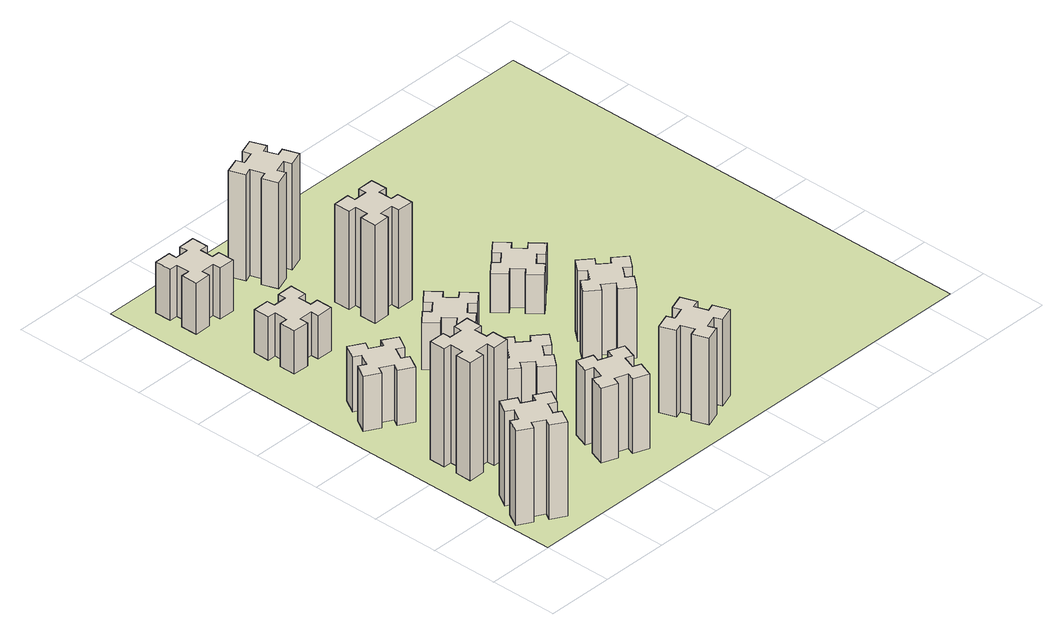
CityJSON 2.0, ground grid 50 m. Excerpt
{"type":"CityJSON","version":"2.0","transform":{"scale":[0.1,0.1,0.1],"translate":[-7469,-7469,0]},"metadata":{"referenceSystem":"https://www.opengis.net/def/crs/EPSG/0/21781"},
"CityObjects":{
"building1":{"type":"Building","attributes":{"class":"1000","function":"1000","usage":"1000","yearOfConstruction":2016,"roofType":"1000","measuredHeight":72,"storeysAboveGround":30,"storeysBelowGround":0},"geometry":[{"type":"Solid","lod":"1","boundaries":[[[[0,1,2,3,4,5,6,7,8,9,10,11,12,13,14,15,16,17,18,19]],[[17,16,20,21]],[[16,15,22,20]],[[15,14,23,22]],[[14,13,24,23]],[[13,12,25,24]],[[12,11,26,25]],[[11,10,27,26]],[[10,9,28,27]],[[9,8,29,28]],[[8,7,30,29]],[[7,6,31,30]],[[6,5,32,31]],[[5,4,33,32]],[[4,3,34,33]],[[3,2,35,34]],[[2,1,36,35]],[[1,0,37,36]],[[0,19,38,37]],[[19,18,39,38]],[[18,17,21,39]],[[24,25,26,27,28,29,30,31,32,33,34,35,36,37,38,39,21,20,22,23]]]]}]},
"building2":{"type":"Building","attributes":{"class":"1000","function":"1000","usage":"1000","yearOfConstruction":2016,"roofType":"1000","measuredHeight":90,"storeysAboveGround":30,"storeysBelowGround":0},"geometry":[{"type":"Solid","lod":"1","boundaries":[[[[40,41,42,43,44,45,46,47,48,49,50,51,52,53,54,55,56,57,58,59]],[[57,56,60,61]],[[56,55,62,60]],[[55,54,63,62]],[[54,53,64,63]],[[53,52,65,64]],[[52,51,66,65]],[[51,50,67,66]],[[50,49,68,67]],[[49,48,69,68]],[[48,47,70,69]],[[47,46,71,70]],[[46,45,72,71]],[[45,44,73,72]],[[44,43,74,73]],[[43,42,75,74]],[[42,41,76,75]],[[41,40,77,76]],[[40,59,78,77]],[[59,58,79,78]],[[58,57,61,79]],[[64,65,66,67,68,69,70,71,72,73,74,75,76,77,78,79,61,60,62,63]]]]}]},
"building3":{"type":"Building","attributes":{"class":"1000","function":"1000","usage":"1000","yearOfConstruction":2016,"roofType":"1000","measuredHeight":42,"storeysAboveGround":30,"storeysBelowGround":0},"geometry":[{"type":"Solid","lod":"1","boundaries":[[[[80,81,82,83,84,85,86,87,88,89,90,91,92,93,94,95,96,97,98,99]],[[97,96,100,101]],[[96,95,102,100]],[[95,94,103,102]],[[94,93,104,103]],[[93,92,105,104]],[[92,91,106,105]],[[91,90,107,106]],[[90,89,108,107]],[[89,88,109,108]],[[88,87,110,109]],[[87,86,111,110]],[[86,85,112,111]],[[85,84,113,112]],[[84,83,114,113]],[[83,82,115,114]],[[82,81,116,115]],[[81,80,117,116]],[[80,99,118,117]],[[99,98,119,118]],[[98,97,101,119]],[[104,105,106,107,108,109,110,111,112,113,114,115,116,117,118,119,101,100,102,103]]]]}]},
"building4":{"type":"Building","attributes":{"class":"1000","function":"1000","usage":"1000","yearOfConstruction":2016,"roofType":"1000","measuredHeight":33,"storeysAboveGround":30,"storeysBelowGround":0},"geometry":[{"type":"Solid","lod":"1","boundaries":[[[[120,121,122,123,124,125,126,127,128,129,130,131,132,133,134,135,136,137,138,139]],[[137,136,140,141]],[[136,135,142,140]],[[135,134,143,142]],[[134,133,144,143]],[[133,132,145,144]],[[132,131,146,145]],[[131,130,147,146]],[[130,129,148,147]],[[129,128,149,148]],[[128,127,150,149]],[[127,126,151,150]],[[126,125,152,151]],[[125,124,153,152]],[[124,123,154,153]],[[123,122,155,154]],[[122,121,156,155]],[[121,120,157,156]],[[120,139,158,157]],[[139,138,159,158]],[[138,137,141,159]],[[144,145,146,147,148,149,150,151,152,153,154,155,156,157,158,159,141,140,142,143]]]]}]},
"building5":{"type":"Building","attributes":{"class":"1000","function":"1000","usage":"1000","yearOfConstruction":2016,"roofType":"1000","measuredHeight":57,"storeysAboveGround":30,"storeysBelowGround":0},"geometry":[{"type":"Solid","lod":"1","boundaries":[[[[160,161,162,163,164,165,166,167,168,169,170,171,172,173,174,175,176,177,178,179]],[[177,176,180,181]],[[176,175,182,180]],[[175,174,183,182]],[[174,173,184,183]],[[173,172,185,184]],[[172,171,186,185]],[[171,170,187,186]],[[170,169,188,187]],[[169,168,189,188]],[[168,167,190,189]],[[167,166,191,190]],[[166,165,192,191]],[[165,164,193,192]],[[164,163,194,193]],[[163,162,195,194]],[[162,161,196,195]],[[161,160,197,196]],[[160,179,198,197]],[[179,178,199,198]],[[178,177,181,199]],[[184,185,186,187,188,189,190,191,192,193,194,195,196,197,198,199,181,180,182,183]]]]}]},
"building6":{"type":"Building","attributes":{"class":"1000","function":"1000","usage":"1000","yearOfConstruction":2016,"roofType":"1000","measuredHeight":39,"storeysAboveGround":30,"storeysBelowGround":0},"geometry":[{"type":"Solid","lod":"1","boundaries":[[[[200,201,202,203,204,205,206,207,208,209,210,211,212,213,214,215,216,217,218,219]],[[217,216,220,221]],[[216,215,222,220]],[[215,214,223,222]],[[214,213,224,223]],[[213,212,225,224]],[[212,211,226,225]],[[211,210,227,226]],[[210,209,228,227]],[[209,208,229,228]],[[208,207,230,229]],[[207,206,231,230]],[[206,205,232,231]],[[205,204,233,232]],[[204,203,234,233]],[[203,202,235,234]],[[202,201,236,235]],[[201,200,237,236]],[[200,219,238,237]],[[219,218,239,238]],[[218,217,221,239]],[[224,225,226,227,228,229,230,231,232,233,234,235,236,237,238,239,221,220,222,223]]]]}]},
"building7":{"type":"Building","attributes":{"class":"1000","function":"1000","usage":"1000","yearOfConstruction":2016,"roofType":"1000","measuredHeight":33,"storeysAboveGround":30,"storeysBelowGround":0},"geometry":[{"type":"Solid","lod":"1","boundaries":[[[[240,241,242,243,244,245,246,247,248,249,250,251,252,253,254,255,256,257,258,259]],[[257,256,260,261]],[[256,255,262,260]],[[255,254,263,262]],[[254,253,264,263]],[[253,252,265,264]],[[252,251,266,265]],[[251,250,267,266]],[[250,249,268,267]],[[249,248,269,268]],[[248,247,270,269]],[[247,246,271,270]],[[246,245,272,271]],[[245,244,273,272]],[[244,243,274,273]],[[243,242,275,274]],[[242,241,276,275]],[[241,240,277,276]],[[240,259,278,277]],[[259,258,279,278]],[[258,257,261,279]],[[264,265,266,267,268,269,270,271,272,273,274,275,276,277,278,279,261,260,262,263]]]]}]},
"building8":{"type":"Building","attributes":{"class":"1000","function":"1000","usage":"1000","yearOfConstruction":2016,"roofType":"1000","measuredHeight":36,"storeysAboveGround":30,"storeysBelowGround":0},"geometry":[{"type":"Solid","lod":"1","boundaries":[[[[280,281,282,283,284,285,286,287,288,289,290,291,292,293,294,295,296,297,298,299]],[[297,296,300,301]],[[296,295,302,300]],[[295,294,303,302]],[[294,293,304,303]],[[293,292,305,304]],[[292,291,306,305]],[[291,290,307,306]],[[290,289,308,307]],[[289,288,309,308]],[[288,287,310,309]],[[287,286,311,310]],[[286,285,312,311]],[[285,284,313,312]],[[284,283,314,313]],[[283,282,315,314]],[[282,281,316,315]],[[281,280,317,316]],[[280,299,318,317]],[[299,298,319,318]],[[298,297,301,319]],[[304,305,306,307,308,309,310,311,312,313,314,315,316,317,318,319,301,300,302,303]]]]}]},
"building9":{"type":"Building","attributes":{"class":"1000","function":"1000","usage":"1000","yearOfConstruction":2016,"roofType":"1000","measuredHeight":66,"storeysAboveGround":30,"storeysBelowGround":0},"geometry":[{"type":"Solid","lod":"1","boundaries":[[[[320,321,322,323,324,325,326,327,328,329,330,331,332,333,334,335,336,337,338,339]],[[337,336,340,341]],[[336,335,342,340]],[[335,334,343,342]],[[334,333,344,343]],[[333,332,345,344]],[[332,331,346,345]],[[331,330,347,346]],[[330,329,348,347]],[[329,328,349,348]],[[328,327,350,349]],[[327,326,351,350]],[[326,325,352,351]],[[325,324,353,352]],[[324,323,354,353]],[[323,322,355,354]],[[322,321,356,355]],[[321,320,357,356]],[[320,339,358,357]],[[339,338,359,358]],[[338,337,341,359]],[[344,345,346,347,348,349,350,351,352,353,354,355,356,357,358,359,341,340,342,343]]]]}]},
"building10":{"type":"Building","attributes":{"class":"1000","function":"1000","usage":"1000","yearOfConstruction":2016,"roofType":"1000","measuredHeight":75,"storeysAboveGround":30,"storeysBelowGround":0},"geometry":[{"type":"Solid","lod":"1","boundaries":[[[[360,361,362,363,364,365,366,367,368,369,370,371,372,373,374,375,376,377,378,379]],[[377,376,380,381]],[[376,375,382,380]],[[375,374,383,382]],[[374,373,384,383]],[[373,372,385,384]],[[372,371,386,385]],[[371,370,387,386]],[[370,369,388,387]],[[369,368,389,388]],[[368,367,390,389]],[[367,366,391,390]],[[366,365,392,391]],[[365,364,393,392]],[[364,363,394,393]],[[363,362,395,394]],[[362,361,396,395]],[[361,360,397,396]],[[360,379,398,397]],[[379,378,399,398]],[[378,377,381,399]],[[384,385,386,387,388,389,390,391,392,393,394,395,396,397,398,399,381,380,382,383]]]]}]},
"building11":{"type":"Building","attributes":{"class":"1000","function":"1000","usage":"1000","yearOfConstruction":2016,"roofType":"1000","measuredHeight":81,"storeysAboveGround":30,"storeysBelowGround":0},"geometry":[{"type":"Solid","lod":"1","boundaries":[[[[400,401,402,403,404,405,406,407,408,409,410,411,412,413,414,415,416,417,418,419]],[[417,416,420,421]],[[416,415,422,420]],[[415,414,423,422]],[[414,413,424,423]],[[413,412,425,424]],[[412,411,426,425]],[[411,410,427,426]],[[410,409,428,427]],[[409,408,429,428]],[[408,407,430,429]],[[407,406,431,430]],[[406,405,432,431]],[[405,404,433,432]],[[404,403,434,433]],[[403,402,435,434]],[[402,401,436,435]],[[401,400,437,436]],[[400,419,438,437]],[[419,418,439,438]],[[418,417,421,439]],[[424,425,426,427,428,429,430,431,432,433,434,435,436,437,438,439,421,420,422,423]]]]}]},
"building12":{"type":"Building","attributes":{"class":"1000","function":"1000","usage":"1000","yearOfConstruction":2016,"roofType":"1000","measuredHeight":54,"storeysAboveGround":30,"storeysBelowGround":0},"geometry":[{"type":"Solid","lod":"1","boundaries":[[[[440,441,442,443,444,445,446,447,448,449,450,451,452,453,454,455,456,457,458,459]],[[457,456,460,461]],[[456,455,462,460]],[[455,454,463,462]],[[454,453,464,463]],[[453,452,465,464]],[[452,451,466,465]],[[451,450,467,466]],[[450,449,468,467]],[[449,448,469,468]],[[448,447,470,469]],[[447,446,471,470]],[[446,445,472,471]],[[445,444,473,472]],[[444,443,474,473]],[[443,442,475,474]],[[442,441,476,475]],[[441,440,477,476]],[[440,459,478,477]],[[459,458,479,478]],[[458,457,461,479]],[[464,465,466,467,468,469,470,471,472,473,474,475,476,477,478,479,461,460,462,463]]]]}]},
"building13":{"type":"Building","attributes":{"class":"1000","function":"1000","usage":"1000","yearOfConstruction":2016,"roofType":"1000","measuredHeight":30,"storeysAboveGround":30,"storeysBelowGround":0},"geometry":[{"type":"Solid","lod":"1","boundaries":[[[[480,481,482,483,484,485,486,487,488,489,490,491,492,493,494,495,496,497,498,499]],[[497,496,500,501]],[[496,495,502,500]],[[495,494,503,502]],[[494,493,504,503]],[[493,492,505,504]],[[492,491,506,505]],[[491,490,507,506]],[[490,489,508,507]],[[489,488,509,508]],[[488,487,510,509]],[[487,486,511,510]],[[486,485,512,511]],[[485,484,513,512]],[[484,483,514,513]],[[483,482,515,514]],[[482,481,516,515]],[[481,480,517,516]],[[480,499,518,517]],[[499,498,519,518]],[[498,497,501,519]],[[504,505,506,507,508,509,510,511,512,513,514,515,516,517,518,519,501,500,502,503]]]]}]},
"landuse1":{"type":"LandUse","attributes":{"name":"plot1","function":"1010"},"geometry":[{"type":"MultiSurface","lod":"1","boundaries":[[[520,521,522,523]]]}]}
},
"vertices":[
[177,305,0],[264,255,0],[234,203,0],[338,143,0],[398,247,0],[346,277,0],[396,364,0],[448,334,0],[508,438,0],[404,498,0],[374,446,0],[287,496,0],[317,548,0],[213,608,0],[153,504,0],[205,474,0],[155,387,0],[103,417,0],[43,313,0],[147,253,0],[155,387,720],[103,417,720],[205,474,720],[153,504,720],[213,608,720],[317,548,720],[287,496,720],[374,446,720],[404,498,720],[508,438,720],[448,334,720],[396,364,720],[346,277,720],[398,247,720],[338,143,720],[234,203,720],[264,255,720],[177,305,720],[147,253,720],[43,313,720],
[265,1065,0],[265,965,0],[205,965,0],[205,845,0],[325,845,0],[325,905,0],[425,905,0],[425,845,0],[545,845,0],[545,965,0],[485,965,0],[485,1065,0],[545,1065,0],[545,1185,0],[425,1185,0],[425,1125,0],[325,1125,0],[325,1185,0],[205,1185,0],[205,1065,0],[325,1125,900],[325,1185,900],[425,1125,900],[425,1185,900],[545,1185,900],[545,1065,900],[485,1065,900],[485,965,900],[545,965,900],[545,845,900],[425,845,900],[425,905,900],[325,905,900],[325,845,900],[205,845,900],[205,965,900],[265,965,900],[265,1065,900],[205,1065,900],[205,1185,900],
[474,1826,0],[387,1876,0],[417,1928,0],[313,1988,0],[253,1884,0],[305,1854,0],[255,1767,0],[203,1797,0],[143,1693,0],[247,1633,0],[277,1685,0],[364,1635,0],[334,1583,0],[438,1523,0],[498,1627,0],[446,1657,0],[496,1744,0],[548,1714,0],[608,1818,0],[504,1878,0],[496,1744,420],[548,1714,420],[446,1657,420],[498,1627,420],[438,1523,420],[334,1583,420],[364,1635,420],[277,1685,420],[247,1633,420],[143,1693,420],[203,1797,420],[255,1767,420],[305,1854,420],[253,1884,420],[313,1988,420],[417,1928,420],[387,1876,420],[474,1826,420],[504,1878,420],[608,1818,420],
[425,2485,0],[525,2485,0],[525,2425,0],[645,2425,0],[645,2545,0],[585,2545,0],[585,2645,0],[645,2645,0],[645,2765,0],[525,2765,0],[525,2705,0],[425,2705,0],[425,2765,0],[305,2765,0],[305,2645,0],[365,2645,0],[365,2545,0],[305,2545,0],[305,2425,0],[425,2425,0],[365,2545,330],[305,2545,330],[365,2645,330],[305,2645,330],[305,2765,330],[425,2765,330],[425,2705,330],[525,2705,330],[525,2765,330],[645,2765,330],[645,2645,330],[585,2645,330],[585,2545,330],[645,2545,330],[645,2425,330],[525,2425,330],[525,2485,330],[425,2485,330],[425,2425,330],[305,2425,330],
[1202,391,0],[1236,485,0],[1292,464,0],[1333,577,0],[1220,618,0],[1200,562,0],[1106,596,0],[1127,652,0],[1014,693,0],[973,580,0],[1029,560,0],[995,466,0],[939,487,0],[897,374,0],[1010,333,0],[1031,389,0],[1125,355,0],[1104,299,0],[1217,257,0],[1258,370,0],[1125,355,570],[1104,299,570],[1031,389,570],[1010,333,570],[897,374,570],[939,487,570],[995,466,570],[1029,560,570],[973,580,570],[1014,693,570],[1127,652,570],[1106,596,570],[1200,562,570],[1220,618,570],[1333,577,570],[1292,464,570],[1236,485,570],[1202,391,570],[1258,370,570],[1217,257,570],
[265,3385,0],[265,3285,0],[205,3285,0],[205,3165,0],[325,3165,0],[325,3225,0],[425,3225,0],[425,3165,0],[545,3165,0],[545,3285,0],[485,3285,0],[485,3385,0],[545,3385,0],[545,3505,0],[425,3505,0],[425,3445,0],[325,3445,0],[325,3505,0],[205,3505,0],[205,3385,0],[325,3445,390],[325,3505,390],[425,3445,390],[425,3505,390],[545,3505,390],[545,3385,390],[485,3385,390],[485,3285,390],[545,3285,390],[545,3165,390],[425,3165,390],[425,3225,390],[325,3225,390],[325,3165,390],[205,3165,390],[205,3285,390],[265,3285,390],[265,3385,390],[205,3385,390],[205,3505,390],
[1224,1267,0],[1148,1332,0],[1186,1378,0],[1094,1455,0],[1017,1363,0],[1063,1324,0],[999,1248,0],[953,1286,0],[876,1194,0],[968,1117,0],[1006,1163,0],[1083,1099,0],[1044,1053,0],[1136,976,0],[1213,1068,0],[1167,1106,0],[1232,1183,0],[1278,1144,0],[1355,1236,0],[1263,1313,0],[1232,1183,330],[1278,1144,330],[1167,1106,330],[1213,1068,330],[1136,976,330],[1044,1053,330],[1083,1099,330],[1006,1163,330],[968,1117,330],[876,1194,330],[953,1286,330],[999,1248,330],[1063,1324,330],[1017,1363,330],[1094,1455,330],[1186,1378,330],[1148,1332,330],[1224,1267,330],[1263,1313,330],[1355,1236,330],
[1083,1972,0],[1006,1907,0],[968,1953,0],[876,1876,0],[953,1784,0],[999,1823,0],[1063,1746,0],[1017,1708,0],[1094,1616,0],[1186,1693,0],[1148,1739,0],[1224,1803,0],[1263,1757,0],[1355,1834,0],[1278,1926,0],[1232,1888,0],[1167,1964,0],[1213,2003,0],[1136,2095,0],[1044,2018,0],[1167,1964,360],[1213,2003,360],[1232,1888,360],[1278,1926,360],[1355,1834,360],[1263,1757,360],[1224,1803,360],[1148,1739,360],[1186,1693,360],[1094,1616,360],[1017,1708,360],[1063,1746,360],[999,1823,360],[953,1784,360],[876,1876,360],[968,1953,360],[1006,1907,360],[1083,1972,360],[1044,2018,360],[1136,2095,360],
[1765,496,0],[1671,462,0],[1650,518,0],[1537,477,0],[1579,364,0],[1635,385,0],[1669,291,0],[1613,270,0],[1654,157,0],[1767,199,0],[1746,255,0],[1840,289,0],[1860,233,0],[1973,274,0],[1932,387,0],[1876,366,0],[1842,460,0],[1898,480,0],[1857,593,0],[1744,552,0],[1842,460,660],[1898,480,660],[1876,366,660],[1932,387,660],[1973,274,660],[1860,233,660],[1840,289,660],[1746,255,660],[1767,199,660],[1654,157,660],[1613,270,660],[1669,291,660],[1635,385,660],[1579,364,660],[1537,477,660],[1650,518,660],[1671,462,660],[1765,496,660],[1744,552,660],[1857,593,660],
[1325,2545,0],[1325,2645,0],[1385,2645,0],[1385,2765,0],[1265,2765,0],[1265,2705,0],[1165,2705,0],[1165,2765,0],[1045,2765,0],[1045,2645,0],[1105,2645,0],[1105,2545,0],[1045,2545,0],[1045,2425,0],[1165,2425,0],[1165,2485,0],[1265,2485,0],[1265,2425,0],[1385,2425,0],[1385,2545,0],[1265,2485,750],[1265,2425,750],[1165,2485,750],[1165,2425,750],[1045,2425,750],[1045,2545,750],[1105,2545,750],[1105,2645,750],[1045,2645,750],[1045,2765,750],[1165,2765,750],[1165,2705,750],[1265,2705,750],[1265,2765,750],[1385,2765,750],[1385,2645,750],[1325,2645,750],[1325,2545,750],[1385,2545,750],[1385,2425,750],
[1006,3215,0],[1100,3249,0],[1120,3193,0],[1233,3234,0],[1192,3347,0],[1136,3326,0],[1102,3420,0],[1158,3440,0],[1117,3553,0],[1004,3512,0],[1025,3456,0],[931,3422,0],[910,3478,0],[797,3437,0],[839,3324,0],[895,3345,0],[929,3251,0],[873,3230,0],[914,3117,0],[1027,3159,0],[929,3251,810],[873,3230,810],[895,3345,810],[839,3324,810],[797,3437,810],[910,3478,810],[931,3422,810],[1025,3456,810],[1004,3512,810],[1117,3553,810],[1158,3440,810],[1102,3420,810],[1136,3326,810],[1192,3347,810],[1233,3234,810],[1120,3193,810],[1100,3249,810],[1006,3215,810],[1027,3159,810],[914,3117,810],
[1746,1163,0],[1823,1099,0],[1784,1053,0],[1876,976,0],[1953,1068,0],[1907,1106,0],[1972,1183,0],[2018,1144,0],[2095,1236,0],[2003,1313,0],[1964,1267,0],[1888,1332,0],[1926,1378,0],[1834,1455,0],[1757,1363,0],[1803,1324,0],[1739,1248,0],[1693,1286,0],[1616,1194,0],[1708,1117,0],[1739,1248,540],[1693,1286,540],[1803,1324,540],[1757,1363,540],[1834,1455,540],[1926,1378,540],[1888,1332,540],[1964,1267,540],[2003,1313,540],[2095,1236,540],[2018,1144,540],[1972,1183,540],[1907,1106,540],[1953,1068,540],[1876,976,540],[1784,1053,540],[1823,1099,540],[1746,1163,540],[1708,1117,540],[1616,1194,540],
[1972,1988,0],[1907,2064,0],[1953,2103,0],[1876,2195,0],[1784,2118,0],[1823,2072,0],[1746,2007,0],[1708,2053,0],[1616,1976,0],[1693,1884,0],[1739,1923,0],[1803,1846,0],[1757,1808,0],[1834,1716,0],[1926,1793,0],[1888,1839,0],[1964,1903,0],[2003,1857,0],[2095,1934,0],[2018,2026,0],[1964,1903,300],[2003,1857,300],[1888,1839,300],[1926,1793,300],[1834,1716,300],[1757,1808,300],[1803,1846,300],[1739,1923,300],[1693,1884,300],[1616,1976,300],[1708,2053,300],[1746,2007,300],[1823,2072,300],[1784,2118,300],[1876,2195,300],[1953,2103,300],[1907,2064,300],[1972,1988,300],[2018,2026,300],[2095,1934,300],
[5,3705,0],[3705,3705,0],[3705,5,0],[5,5,0]
]}
